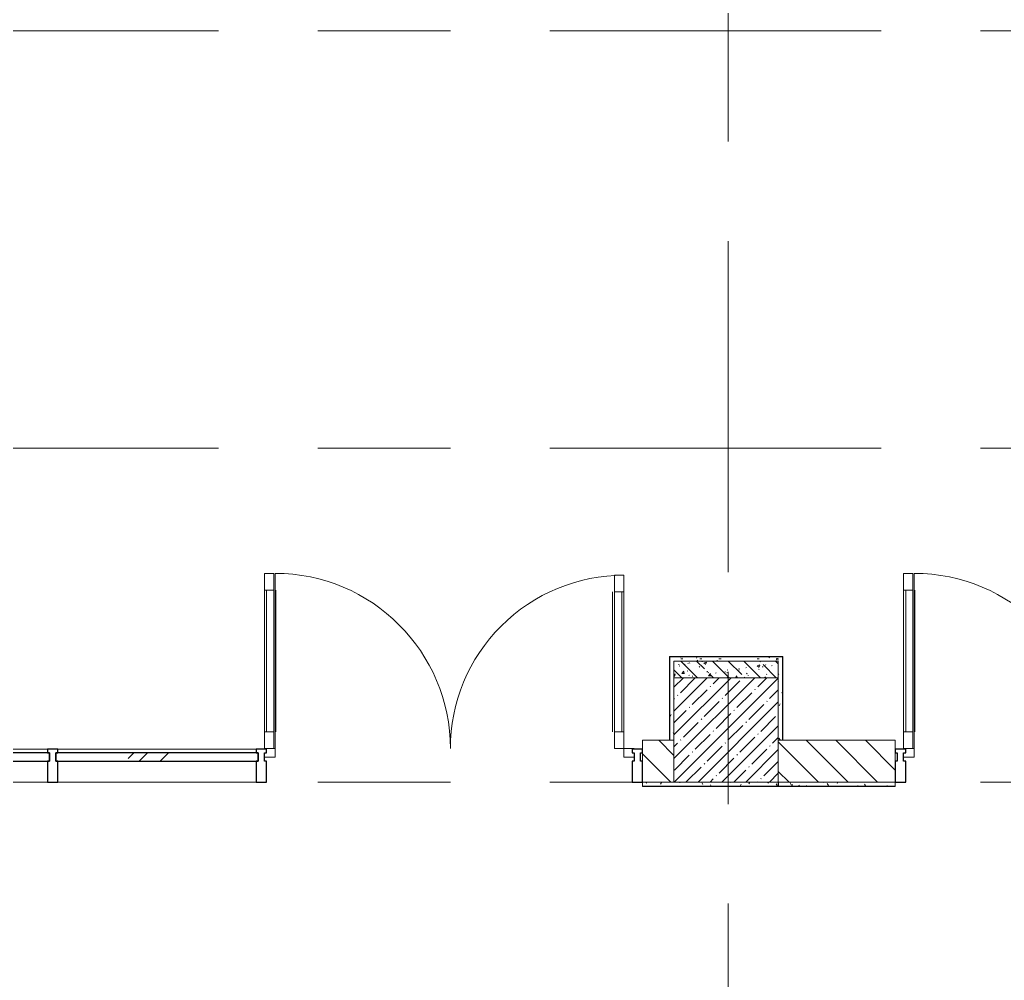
# Model space of a CAD drawing. Header units: millimetres. Extents: x 81494 to 296443, y -8553 to 29000.
# Drawn here: x 102416 to 107132, y 12450 to 17053 of the extents above; entities that cross this region are included whole.
import ezdxf

# ---------------------------------------------------------------- set-up
doc = ezdxf.new("R2010")
doc.units = ezdxf.units.MM
doc.linetypes.add('Осевая', pattern=[3175, 635, -476.25, 1587.5, -476.25])
for name, color, linetype, lineweight in [('A-DETL-GENF', 7, 'Continuous', 9), ('A-GLAZ-CURT', 7, 'Continuous', 9), ('A-GLAZ-CURT-1', 7, 'Continuous', 25), ('A-GLAZ-CWMG', 7, 'Continuous', 9), ('A-GLAZ-CWMG-1', 7, 'Continuous', 25), ('A-WALL', 7, 'Continuous', 9), ('I-WALL', 7, 'Continuous', 9), ('S-COLS', 7, 'Continuous', 9), ('Оси-2', 7, 'Осевая', 9)]:
    doc.layers.add(name, color=color, linetype=linetype, lineweight=lineweight)
for name, color, linetype, lineweight, true_color in [('A-DOOR-1', 7, 'Continuous', 9, 0xc0c0c0), ('A-WALL-1', 9, 'Continuous', 9, 0x808080), ('A-WALL-FNSH-1', 9, 'Continuous', 9, 0x808080)]:
    doc.layers.add(name, color=color, linetype=linetype, lineweight=lineweight, true_color=true_color)
pattern_1 = [(0, (0, 0), (121.92, 30.48), [10.058, -81.382, 10.058, -81.382, -487.68]), (0, (0, 0), (121.92, 30.48), [-182.88, 10.058, -172.822, 10.058, -81.382, -213.36]), (0, (0, 0), (121.92, 30.48), [-457.2, 10.058, -50.902, 10.058, -142.342]), (120, (45.72, 15.24), (-87.356454, 90.345817), [10.058, -81.382, 10.058, -81.382, -487.68]), (120, (45.72, 15.24), (-87.356454, 90.345817), [-182.88, 10.058, -172.822, 10.058, -81.382, -213.36]), (120, (45.72, 15.24), (-87.356454, 90.345817), [-457.2, 10.058, -50.902, 10.058, -142.342]), (240, (60.96, 76.2), (-34.563546, -120.825817), [10.058, -81.382, 10.058, -81.382, -487.68]), (240, (60.96, 76.2), (-34.563546, -120.825817), [-182.88, 10.058, -172.822, 10.058, -81.382, -213.36]), (240, (60.96, 76.2), (-34.563546, -120.825817), [-457.2, 10.058, -50.902, 10.058, -142.342])]

# ---------------------------------------------------------------- blocks, each defined once
blk = doc.blocks.new('Дверь_Витражная_остекление_ - ВВ-11 остекление-32352627-План расстановки мебели и оборудования 1 этажа в осях 23_1-33')
at = {"layer": 'A-DETL-GENF'}
for p, q in [((-790.5, -20), (-835.5, -20)), ((-835.5, -851), (-835.5, -20)), ((-790.5, -20), (-835.5, -20)), ((-835.5, -20), (-835.5, -851)), ((-790.5, -851), (-790.5, -20)), ((-790.5, -851), (-790.5, -20)), ((840.5, -860), (840.5, -20)), ((840.5, -20), (840.5, -860)), ((885.5, -860), (885.5, -20)), ((885.5, -860), (885.5, -20)), ((-835.5, -100), (-790.5, -100)), ((-825.5, -771), (-825.5, -100)), ((-781.5, -771), (-781.5, -100)), ((831.5, -780), (831.5, -100)), ((885.5, -100), (840.5, -100)), ((875.5, -780), (875.5, -100)), ((-835.5, -771), (-790.5, -771)), ((885.5, -780), (840.5, -780)), ((-835.5, -851), (-790.5, -851)), ((-835.5, -851), (-790.5, -851)), ((885.5, -860), (840.5, -860)), ((840.5, -860), (885.5, -860))]:
    blk.add_line(p, q, dxfattribs=at)
at = {"layer": 'A-DOOR-1'}
for p, q in [((-885.5, 20), (-835.5, 20)), ((-835.5, 20), (-835.5, -20)), ((835.5, 20), (885.5, 20)), ((835.5, -20), (835.5, 20)), ((-885.5, -20), (-885.5, -17)), ((-835.5, -20), (-885.5, -20)), ((-835.5, -851), (-835.5, -20)), ((835.5, -860), (835.5, -20)), ((885.5, -20), (835.5, -20)), ((885.5, -17), (885.5, -20))]:
    blk.add_line(p, q, dxfattribs=at)
for centre, radius, start, end in [((-835.5, -20), 831, 270, 0), ((835.5, -20), 840, 180, 270)]:
    blk.add_arc(centre, radius, start, end, dxfattribs=at)
blk = doc.blocks.new('Системная панель - Стекло - 40мм-32352622-План расстановки мебели и оборудования 1 этажа в осях 23_1-33')
at = {"layer": 'A-GLAZ-CURT'}
h = blk.add_hatch(dxfattribs=at)
h.set_pattern_fill('FP_50', color=256, style=0, pattern_type=2)
h.set_pattern_definition([(225, (103174, 13440), (282.8427, -282.8427), [200, -600]), (225, (103374, 13540), (282.8427, -282.8427), [600, -200]), (225, (102974, 13640), (282.8427, -282.8427), [200, -600])])
h.paths.add_polyline_path([(-485, 40), (-485, 0), (485, 0), (485, 40)])
at = {"layer": 'A-GLAZ-CURT-1'}
for p, q in [((485, 40), (-485, 40)), ((-485, 40), (-485, 0)), ((-485, 0), (485, 0)), ((485, 0), (485, 40))]:
    blk.add_line(p, q, dxfattribs=at)
blk = doc.blocks.new('Прямоугольный импост - Импост структурный с накладкой - 160мм Темный-32352618-План расстановки мебели и оборудования 1 этажа в осях 23_1-33')
at = {"layer": 'A-GLAZ-CWMG'}
for p, q in [((102599, 13557), (103549, 13557)), ((102599, 13400), (103549, 13400))]:
    blk.add_line(p, q, dxfattribs=at)
blk = doc.blocks.new('Прямоугольный импост - Импост структурный с накладкой - 160мм Темный-30755591-План расстановки мебели и оборудования 1 этажа в осях 23_1-33')
at = {"layer": 'A-GLAZ-CWMG-1'}
for p, q in [((-25, 0), (-25, 17)), ((-25, 17), (25, 17)), ((-15, 0), (-25, 0)), ((-15, -40), (-15, 0)), ((25, 0), (15, 0)), ((15, 0), (15, -40)), ((25, 17), (25, 0)), ((-25, -140), (-25, -40)), ((-25, -40), (-15, -40)), ((15, -40), (25, -40)), ((25, -40), (25, -140)), ((25, -140), (-25, -140))]:
    blk.add_line(p, q, dxfattribs=at)
blk = doc.blocks.new('Системная панель - Стекло - 40мм-32352614-План расстановки мебели и оборудования 1 этажа в осях 23_1-33')
at = {"layer": 'A-GLAZ-CURT'}
h = blk.add_hatch(dxfattribs=at)
h.set_pattern_fill('FP_51', color=256, style=0, pattern_type=2)
h.set_pattern_definition([(225, (102098.5, 13440), (282.8427, -282.8427), [200, -600]), (225, (102298.5, 13540), (282.8427, -282.8427), [600, -200]), (225, (101898.5, 13640), (282.8427, -282.8427), [200, -600])])
h.paths.add_polyline_path([(-560.5, 40), (-560.5, 0), (560.5, 0), (560.5, 40), (-362, 40)])
at = {"layer": 'A-GLAZ-CURT-1'}
for p, q in [((560.5, 40), (-560.5, 40)), ((-560.5, 40), (-560.5, 0)), ((560.5, 0), (560.5, 40)), ((-560.5, 0), (560.5, 0))]:
    blk.add_line(p, q, dxfattribs=at)
blk = doc.blocks.new('Прямоугольный импост - Импост структурный с накладкой - 160мм Темный-32352612-План расстановки мебели и оборудования 1 этажа в осях 23_1-33')
at = {"layer": 'A-GLAZ-CWMG'}
for p, q in [((101448, 13557), (102549, 13557)), ((101448, 13400), (102549, 13400))]:
    blk.add_line(p, q, dxfattribs=at)
blk = doc.blocks.new('Прямоугольный импост - Импост структурный с накладкой - 160мм Темный-32310142-План расстановки мебели и оборудования 1 этажа в осях 23_1-33')
at = {"layer": 'A-GLAZ-CWMG-1'}
for p, q in [((-50, 0), (-50, 17)), ((-50, 17), (0, 17)), ((-40, 0), (-50, 0)), ((-40, -40), (-40, 0)), ((0, 0), (-10, 0)), ((-10, 0), (-10, -40)), ((0, 17), (0, 0)), ((-50, -140), (-50, -40)), ((-50, -40), (-40, -40)), ((-10, -40), (0, -40)), ((0, -40), (0, -140)), ((0, -140), (-50, -140))]:
    blk.add_line(p, q, dxfattribs=at)
blk = doc.blocks.new('Дверь_Витражная_остекление_ - ВВ-12 остекление-32353611-План расстановки мебели и оборудования 1 этажа в осях 23_1-33')
at = {"layer": 'A-DETL-GENF'}
for p, q in [((-789.5, -20), (-834.5, -20)), ((-834.5, -849), (-834.5, -20)), ((-789.5, -20), (-834.5, -20)), ((-834.5, -20), (-834.5, -849)), ((-789.5, -849), (-789.5, -20)), ((-789.5, -849), (-789.5, -20)), ((839.5, -860), (839.5, -20)), ((839.5, -20), (839.5, -860)), ((884.5, -860), (884.5, -20)), ((884.5, -860), (884.5, -20)), ((-834.5, -100), (-789.5, -100)), ((-824.5, -769), (-824.5, -100)), ((-780.5, -769), (-780.5, -100)), ((830.5, -780), (830.5, -100)), ((884.5, -100), (839.5, -100)), ((874.5, -780), (874.5, -100)), ((-834.5, -769), (-789.5, -769)), ((884.5, -780), (839.5, -780)), ((-834.5, -849), (-789.5, -849)), ((-834.5, -849), (-789.5, -849)), ((884.5, -860), (839.5, -860)), ((839.5, -860), (884.5, -860))]:
    blk.add_line(p, q, dxfattribs=at)
at = {"layer": 'A-DOOR-1'}
for p, q in [((-884.5, 20), (-834.5, 20)), ((-834.5, 20), (-834.5, -20)), ((834.5, 20), (884.5, 20)), ((834.5, -20), (834.5, 20)), ((-884.5, -20), (-884.5, -17)), ((-834.5, -20), (-884.5, -20)), ((-834.5, -849), (-834.5, -20)), ((834.5, -860), (834.5, -20)), ((884.5, -20), (834.5, -20)), ((884.5, -17), (884.5, -20))]:
    blk.add_line(p, q, dxfattribs=at)
for centre, radius, start, end in [((-834.5, -20), 829, 270, 0), ((834.5, -20), 840, 180, 270)]:
    blk.add_arc(centre, radius, start, end, dxfattribs=at)
blk = doc.blocks.new('Прямоугольный импост - Импост структурный с накладкой - 160мм Темный-32348142-План расстановки мебели и оборудования 1 этажа в осях 23_1-33')
at = {"layer": 'A-GLAZ-CWMG-1'}
for p, q in [((0, 17), (-50, 17)), ((-50, 17), (-50, 0)), ((-50, 0), (-40, 0)), ((-40, 0), (-40, -40)), ((-10, -40), (-10, 0)), ((-10, 0), (0, 0)), ((0, 0), (0, 17)), ((-40, -40), (-50, -40)), ((-50, -40), (-50, -140)), ((0, -40), (-10, -40)), ((0, -140), (0, -40)), ((-50, -140), (0, -140))]:
    blk.add_line(p, q, dxfattribs=at)

msp = doc.modelspace()

# ---------------------------------------------------------------- hatches: boundary and pattern name
at = {"layer": 'I-WALL'}
h = msp.add_hatch(dxfattribs=at)
h.set_pattern_fill('FP_67', color=256, style=0, pattern_type=2)
h.set_pattern_definition(pattern_1)
h.paths.add_polyline_path([(106050, 13980), (106050, 14000), (105530, 14000), (105530, 13980), (105550, 13980)])
h = msp.add_hatch(dxfattribs=at)
h.set_pattern_fill('FP_67', color=256, style=0, pattern_type=2)
h.set_pattern_definition(pattern_1)
h.paths.add_polyline_path([(105550, 13600), (105550, 13980), (105530, 13980), (105530, 13600)])
h = msp.add_hatch(dxfattribs=at)
h.set_pattern_fill('FP_17', color=256, style=0, pattern_type=2)
h.set_pattern_definition([(135, (0, 0), (-75.43415, -75.43415), [106.68, -17.78, 3.556, -17.78]), (135, (0, 75.39), (-75.43415, -75.43415), []), (50, (0, 0), (127.52922, -11.15758), [13.335, -146.685]), (355, (0, 0), (-24.66966, 133.74002), [10.668, -117.348]), (100.451, (10.63, -0.93), (102.85973, 122.58178), [11.333, -124.663]), (46.184, (0, 35.56), (189.75516, -29.43036), [20.002, -220.027]), (96.636, (15.81, 33.1), (166.1822, 173.1996), [17, -186.995]), (351.184, (0, 35.56), (166.18393, 173.19757), [16.002, -176.022]), (21, (17.78, 26.67), (106.13027, -71.58603), [13.335, -146.685]), (326, (17.78, 26.67), (43.26188, 128.93175), [10.668, -117.348]), (71.451, (26.62, 20.7), (149.39198, 57.34505), [11.333, -124.663]), (37.5, (0, 0), (2.162228, 59.188357), [3.353, -112.573, 3.353, -115.773, -117.792]), (37.5, (0, 0), (2.162228, 59.188357), [-235.052, 3.353, -114.44]), (7.5, (0, 0), (46.773857, 70.126152), [3.353, -64.567, 3.353, -109.906, -44.894]), (7.5, (0, 0), (46.773857, 70.126152), [-181.178, 3.353, -41.542]), (327.5, (-39.65, 0), (94.913671, -4.010093), [3.353, -41.097, 3.353, -135.331, -184.023]), (327.5, (-39.65, 0), (94.913671, -4.010093), [-183.134, 3.353, -180.67]), (317.5, (-57.43, 0), (103.69057, 17.79882), [3.353, -54.432, 3.353, -88.748, -130.683]), (317.5, (-57.43, 0), (103.69057, 17.79882), [-149.885, 3.353, -127.33])])
h.paths.add_polyline_path([(106050, 13900), (106050, 13980), (105550, 13980), (105550, 13900)])
h = msp.add_hatch(dxfattribs=at)
h.set_pattern_fill('FP_67', color=256, style=0, pattern_type=2)
h.set_pattern_definition(pattern_1)
h.paths.add_polyline_path([(106050, 13600), (106070, 13600), (106070, 14000), (106050, 14000), (106050, 13900)])
h = msp.add_hatch(dxfattribs=at)
h.set_pattern_fill('FP_4', color=256, style=0, pattern_type=2)
h.set_pattern_definition([(135, (0, 0), (-70.71068, -70.71068), [])])
h.paths.add_polyline_path([(110550, 13400), (110550, 13600), (109829, 13600), (109829, 13400)])
h.paths.add_polyline_path([(106050, 13400), (106610, 13400), (106610, 13600), (106050, 13600)])
h.paths.add_polyline_path([(105400, 13400), (105550, 13400), (105550, 13600), (105400, 13600)])
h.paths.add_polyline_path([(101100, 13400), (101398, 13400), (101398, 13600), (101100, 13600)])
h = msp.add_hatch(dxfattribs=at)
h.set_pattern_fill('FP_67', color=256, style=0, pattern_type=2)
h.set_pattern_definition(pattern_1)
h.paths.add_polyline_path([(106610, 13380), (106610, 13400), (105400, 13400), (105400, 13380), (106478.2, 13380)])
at = {"layer": 'S-COLS'}
h = msp.add_hatch(dxfattribs=at)
h.set_pattern_fill('FP_2', color=256, style=0, pattern_type=2)
h.set_pattern_definition([(45, (0, 0), (-57.024626, 57.024626), []), (45, (57.025, 0), (-57.024626, 57.024626), [100.806, -20.161, 3.353, -16.808])])
h.paths.add_polyline_path([(105550, 13400), (106050, 13400), (106050, 13900), (105550, 13900), (105550, 13600)])

# ---------------------------------------------------------------- linework, layer by layer
at = {"layer": 'A-WALL'}
for p, q in [((105550, 13980), (106050, 13980)), ((106050, 13980), (105550, 13980))]:
    msp.add_line(p, q, dxfattribs=at)
at = {"layer": 'A-WALL-1'}
for p, q in [((106070, 14000), (105530, 14000)), ((105550, 13400), (105550, 13980)), ((106050, 13980), (106050, 13400)), ((106070, 13600), (106070, 14000)), ((105550, 13900), (106050, 13900)), ((105400, 13600), (105400, 13400)), ((105550, 13600), (105529, 13600)), ((105530, 13600.5), (105530, 13600)), ((106050, 13600), (106070, 13600)), ((106070, 13600), (106070, 13600)), ((106610, 13400), (106610, 13600)), ((105400, 13400), (105550, 13400)), ((106610, 13400), (105400, 13400)), ((105400, 13400), (105400, 13380)), ((106050, 13400), (106610, 13400)), ((106610, 13380), (106610, 13400)), ((106050, 13380), (106051, 13380))]:
    msp.add_line(p, q, dxfattribs=at)
at = {"layer": 'A-WALL-FNSH-1'}
for p, q in [((105529, 14001), (105529, 13601)), ((106071, 14001), (105529, 14001)), ((105530, 13600.5), (105530, 14000)), ((106071, 13601), (106071, 14001)), ((105529, 13601), (105400, 13601)), ((105400, 13601), (105400, 13600)), ((105400, 13600), (105529, 13600)), ((105529, 13600.5), (105530, 13600.5)), ((105529, 13600), (105529, 13600.5)), ((106070, 13600), (106610, 13600)), ((106610, 13601), (106071, 13601)), ((106610, 13600), (106610, 13601)), ((106050, 13400), (106050, 13380)), ((106051, 13380), (106051, 13400)), ((106050, 13380), (105400, 13380)), ((105400, 13380), (105400, 13379)), ((105400, 13379), (106610, 13379)), ((105549, 13380), (105549, 13379.5)), ((105549, 13379.5), (105550, 13379.5)), ((105550, 13379.5), (105550, 13380)), ((106610, 13380), (106051, 13380)), ((106610, 13379), (106610, 13380))]:
    msp.add_line(p, q, dxfattribs=at)
at = {"layer": 'S-COLS'}
for p, q in [((106050, 13900), (105550, 13900)), ((105550, 13900), (105550, 13600)), ((106050, 13600), (106050, 13900)), ((105550, 13600), (105550, 13400)), ((106050, 13400), (106050, 13600)), ((105550, 13400), (106050, 13400))]:
    msp.add_line(p, q, dxfattribs=at)
at = {"layer": 'Оси-2'}
for p, q in [((105810, 593.7), (105810, 19528.3)), ((84793.9, 17000), (122455, 17000)), ((84793.9, 15000), (121855, 15000)), ((84793.9, 13400), (121855, 13400))]:
    msp.add_line(p, q, dxfattribs=at)

# ---------------------------------------------------------------- block references
at = {"layer": 'A-DOOR-1', "rotation": 180}
for name, p in [('Дверь_Витражная_остекление_ - ВВ-11 остекление-32352627-План расстановки мебели и оборудования 1 этажа в осях 23_1-33', (104474.5, 13540)), ('Дверь_Витражная_остекление_ - ВВ-12 остекление-32353611-План расстановки мебели и оборудования 1 этажа в осях 23_1-33', (107534.5, 13540))]:
    msp.add_blockref(name, p, dxfattribs=at)
at = {"layer": 'A-GLAZ-CURT', "rotation": 180}
for name, p in [('Системная панель - Стекло - 40мм-32352614-План расстановки мебели и оборудования 1 этажа в осях 23_1-33', (101998.5, 13540)), ('Системная панель - Стекло - 40мм-32352622-План расстановки мебели и оборудования 1 этажа в осях 23_1-33', (103074, 13540))]:
    msp.add_blockref(name, p, dxfattribs=at)
at = {"layer": 'A-GLAZ-CWMG'}
for name, p in [('Прямоугольный импост - Импост структурный с накладкой - 160мм Темный-32352612-План расстановки мебели и оборудования 1 этажа в осях 23_1-33', (0, 0)), ('Прямоугольный импост - Импост структурный с накладкой - 160мм Темный-32352618-План расстановки мебели и оборудования 1 этажа в осях 23_1-33', (0, 0)), ('Прямоугольный импост - Импост структурный с накладкой - 160мм Темный-32348142-План расстановки мебели и оборудования 1 этажа в осях 23_1-33', (105400, 13540))]:
    msp.add_blockref(name, p, dxfattribs=at)
at = {"layer": 'A-GLAZ-CWMG', "extrusion": (0, 0, -1)}
for name, p in [('Прямоугольный импост - Импост структурный с накладкой - 160мм Темный-30755591-План расстановки мебели и оборудования 1 этажа в осях 23_1-33', (-102574, 13540)), ('Прямоугольный импост - Импост структурный с накладкой - 160мм Темный-30755591-План расстановки мебели и оборудования 1 этажа в осях 23_1-33', (-103574, 13540)), ('Прямоугольный импост - Импост структурный с накладкой - 160мм Темный-32310142-План расстановки мебели и оборудования 1 этажа в осях 23_1-33', (-106610, 13540))]:
    msp.add_blockref(name, p, dxfattribs=at)

doc.saveas('drawing.dxf')
